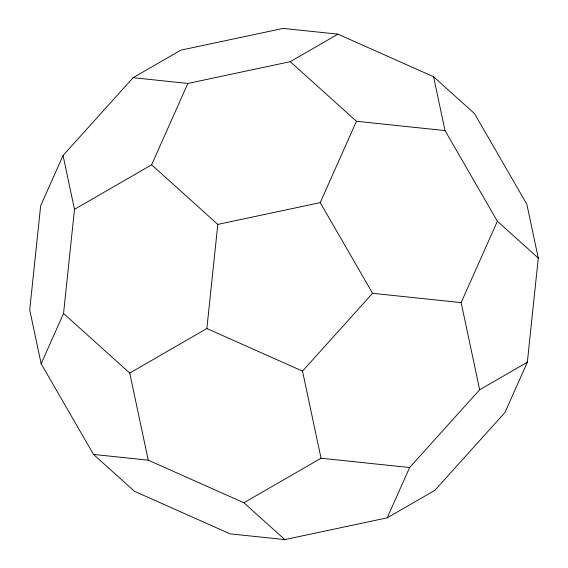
<?xml version="1.0" encoding="UTF-8"?>
<svg xmlns="http://www.w3.org/2000/svg" width="568" height="568" viewBox="0 0 568 568"><rect width="100%" height="100%" fill="white"/><g stroke="black" fill="none" stroke-linecap="round" stroke-linejoin="round"><path stroke-width="0.85" d="M41.159 363.754L63.552 313.472L74.493 209.344L63.048 155.497L133.111 77.688L180.78 50.169L283.191 28.4L337.932 34.151L433.583 76.737L474.486 113.572L526.841 204.246L538.286 258.085L527.338 362.214L504.952 412.503L434.889 490.312L387.22 517.831L284.809 539.6L230.068 533.849L134.417 491.263L93.514 454.428L41.159 363.754L29.713 309.915L40.662 205.786L63.048 155.497M284.809 539.6L243.906 502.765L148.255 460.179L129.738 373.062L206.866 328.531L217.814 224.403L151.628 164.812L187.852 83.446L290.262 61.678L337.932 34.151M217.814 224.403L320.224 202.634L356.448 121.275L445.028 130.583L497.376 221.257L538.286 258.085M387.22 517.831L409.613 467.542L479.669 389.74L461.152 302.616L497.376 221.257M409.613 467.542L321.034 458.234L302.517 371.117L372.58 293.308L461.152 302.616M74.493 209.344L151.628 164.812M243.906 502.765L321.034 458.234M479.669 389.74L527.338 362.214M133.111 77.688L187.852 83.446M93.514 454.428L148.255 460.179M206.866 328.531L302.517 371.117M290.262 61.678L356.448 121.275M63.552 313.472L129.738 373.062M320.224 202.634L372.58 293.308M433.583 76.737L445.028 130.583"/></g></svg>
